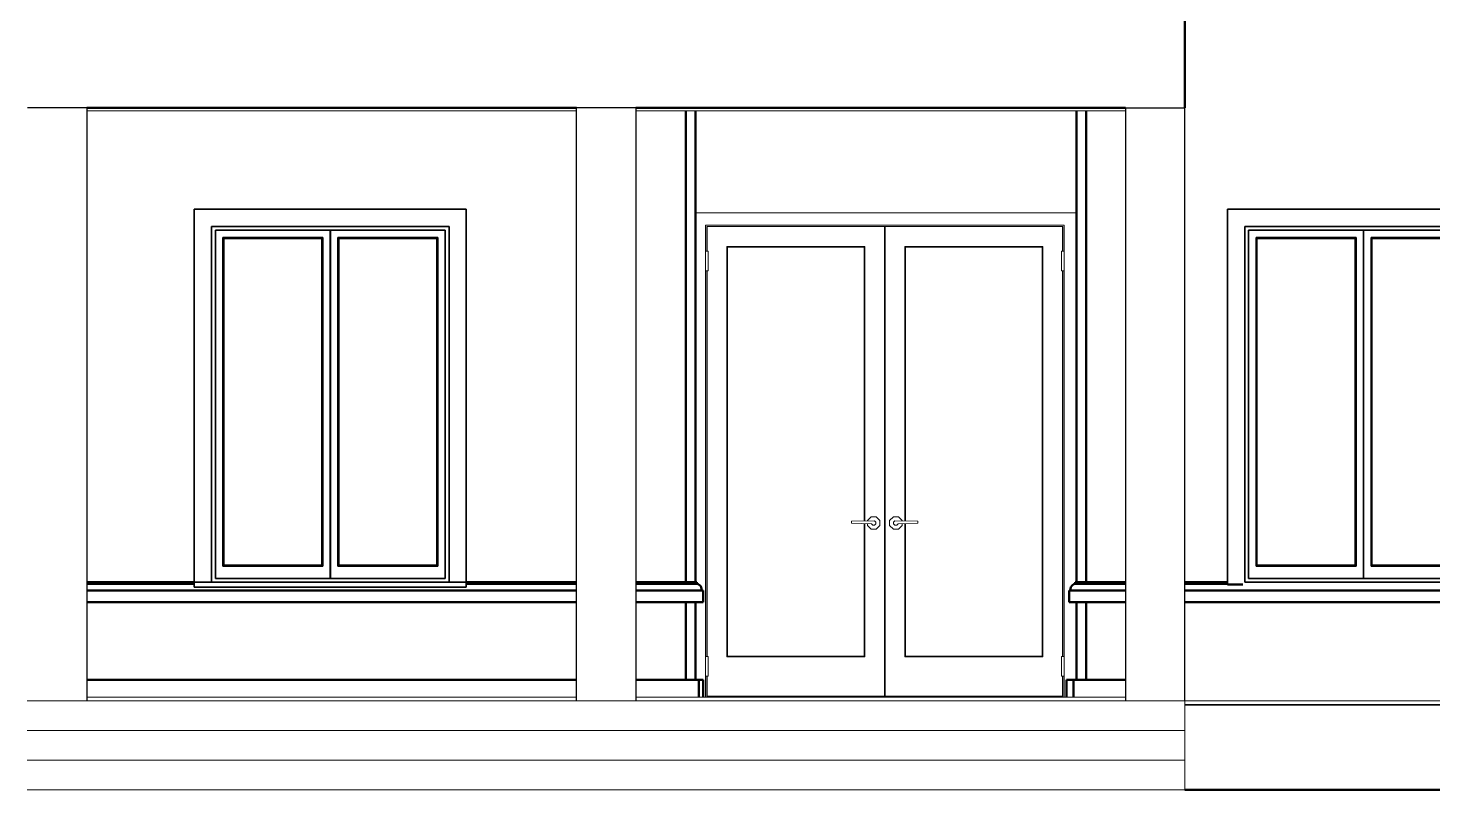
# Model space of a CAD drawing. Header units: inches. Extents: x -382 to 454, y -18 to 290.
# Drawn here: x -173.2 to 110.9, y -18 to 136.1 of the extents above; entities that cross this region are included whole.
import ezdxf

# ---------------------------------------------------------------- set-up
doc = ezdxf.new("R2010")
doc.units = ezdxf.units.IN
doc.header["$LTSCALE"] = 96
doc.header["$MEASUREMENT"] = 0
doc.layers.add('CAD_  Default_Lines', color=7, linetype='Continuous', lineweight=18, true_color=0x000000)

msp = doc.modelspace()

# ---------------------------------------------------------------- linework, layer by layer
at = {"layer": 'CAD_  Default_Lines', "color": 18, "linetype": 'Continuous', "lineweight": 50, "true_color": 0x000000, "transparency": 33554687}
for p, q in [((60.71, 120), (60.71, 144.88)), ((-62.29, 120), (-161.32, 120)), ((48.71, 120), (-50.29, 120)), ((-40.2, 119.38), (-40.2, 24)), ((-38.2, 24), (-38.2, 119.38)), ((38.8, 24), (38.8, 119.38)), ((40.8, 24), (40.8, 119.38)), ((-139.58, 24), (-161.32, 24)), ((-139.58, 23.67), (-161.32, 23.67)), ((-62.29, 24), (-84.58, 24)), ((-84.58, 23.67), (-62.29, 23.67)), ((-37.96, 24), (-50.29, 24)), ((-50.29, 23.67), (-37.96, 23.67)), ((-37.96, 23.67), (-37.96, 24)), ((-37.96, 23.67), (-37.7, 23.62)), ((-37.7, 23.62), (-37.46, 23.49)), ((-37.46, 23.49), (-37.25, 23.28)), ((-37.1, 23), (-37.25, 23.28)), ((-37, 22.68), (-37.1, 23)), ((37.69, 23), (37.59, 22.68)), ((37.84, 23.28), (37.69, 23)), ((37.84, 23.28), (38.05, 23.49)), ((38.05, 23.49), (38.29, 23.62)), ((38.29, 23.62), (38.55, 23.67)), ((38.55, 24), (48.71, 24)), ((38.55, 23.67), (38.55, 24)), ((48.71, 23.67), (38.55, 23.67)), ((60.71, 24), (69.37, 24)), ((69.37, 23.67), (60.71, 23.67)), ((69.37, 23.56), (72.43, 23.56)), ((-62.29, 22.33), (-161.32, 22.33)), ((-62.29, 20), (-161.32, 20)), ((-50.29, 22.33), (-36.71, 22.33)), ((-50.29, 20), (-36.71, 20)), ((-40.2, 20), (-40.2, 4.25)), ((-38.2, 20), (-38.2, 4.25)), ((-36.96, 22.33), (-37, 22.68)), ((-36.71, 20), (-36.71, 22.33)), ((48.71, 22.33), (37.3, 22.33)), ((37.3, 22.33), (37.3, 20)), ((48.71, 20), (37.3, 20)), ((37.55, 22.33), (37.59, 22.68)), ((38.8, 4.25), (38.8, 20)), ((40.8, 4.25), (40.8, 20)), ((60.71, 22.33), (427.18, 22.33)), ((60.71, 20), (427.18, 20)), ((-161.32, 4.25), (-62.29, 4.25)), ((-36.7, 4.25), (-50.29, 4.25)), ((-37.57, 0.75), (-37.57, 4.25)), ((-36.7, 0.75), (-36.7, 4.25)), ((36.8, 4.25), (36.8, 0.75)), ((48.71, 4.25), (36.8, 4.25)), ((38.18, 0.75), (38.18, 4.25)), ((425.68, -18), (60.71, -18))]:
    msp.add_line(p, q, dxfattribs=at)
at = {"layer": 'CAD_  Default_Lines', "color": 18, "linetype": 'Continuous', "lineweight": 25, "true_color": 0x000000, "transparency": 33554687}
for p, q in [((-161.32, 120), (-173.32, 120)), ((-161.32, 120), (-161.32, 0)), ((-62.29, 0), (-62.29, 120)), ((-50.29, 120), (-62.29, 120)), ((-50.29, 120), (-50.29, 0)), ((48.71, 120), (48.71, 0)), ((48.71, 120), (60.71, 120)), ((60.71, 0), (60.71, 120)), ((-34.48, 96), (-34.48, 95.94)), ((-34.48, 0.75), (-34.48, 0.94))]:
    msp.add_line(p, q, dxfattribs=at)
at = {"layer": 'CAD_  Default_Lines', "color": 18, "linetype": 'Continuous', "lineweight": 18, "true_color": 0x000000, "transparency": 33554687}
for p, q in [((-161.32, 120), (-62.29, 120)), ((-161.32, 119.38), (-62.29, 119.38)), ((-50.29, 120), (48.71, 120)), ((48.71, 119.38), (-50.29, 119.38)), ((38.8, 98.75), (-38.2, 98.75)), ((-36.2, 0.75), (-36.2, 96.25)), ((36.3, 96.25), (-36.2, 96.25)), ((-35.95, 96), (-35.95, 91)), ((36.05, 96), (-35.95, 96)), ((36.05, 95.94), (-35.95, 95.94)), ((-35.89, 91), (-35.89, 95.94)), ((-0.01, 0.94), (-0.01, 95.94)), ((0.11, 0.94), (0.11, 95.94)), ((35.99, 91), (35.99, 95.94)), ((36.05, 91), (36.05, 96)), ((36.3, 0.75), (36.3, 96.25)), ((-35.7, 91), (-36.2, 91)), ((-35.89, 91.94), (-35.95, 91.94)), ((-35.95, 91.72), (-35.89, 91.72)), ((-35.7, 91), (-35.7, 87)), ((-4.01, 91.94), (-31.89, 91.94)), ((-31.89, 8.94), (-31.89, 91.94)), ((-31.76, 91.82), (-31.89, 91.94)), ((-31.76, 91.82), (-4.13, 91.82)), ((-31.76, 9.06), (-31.76, 91.82)), ((-4.01, 91.94), (-4.13, 91.82)), ((-4.13, 91.82), (-4.13, 36.4)), ((-4.01, 36.41), (-4.01, 91.94)), ((0.11, 91.94), (-0.01, 91.94)), ((-0.01, 91.72), (0.11, 91.72)), ((31.99, 91.94), (4.11, 91.94)), ((4.11, 36.41), (4.11, 91.94)), ((4.11, 91.94), (4.24, 91.82)), ((4.24, 36.4), (4.24, 91.82)), ((4.24, 91.82), (31.87, 91.82)), ((31.87, 91.82), (31.99, 91.94)), ((31.87, 91.82), (31.87, 9.06)), ((31.99, 8.94), (31.99, 91.94)), ((35.8, 87), (35.8, 91)), ((36.3, 91), (35.8, 91)), ((36.05, 91.94), (35.99, 91.94)), ((35.99, 91.72), (36.05, 91.72)), ((-36.2, 87), (-35.7, 87)), ((-35.95, 9), (-35.95, 87)), ((-35.89, 9), (-35.89, 87)), ((35.8, 87), (36.3, 87)), ((35.99, 9), (35.99, 87)), ((36.05, 9), (36.05, 87)), ((-3.47, 36.53), (-2.72, 37.27)), ((-1.67, 37.27), (-2.72, 37.27)), ((-0.93, 36.53), (-1.67, 37.27)), ((1.78, 37.27), (1.03, 36.53)), ((2.83, 37.27), (1.78, 37.27)), ((2.83, 37.27), (3.57, 36.53)), ((-6.66, 36.34), (-2.01, 36.46)), ((-6.66, 36.34), (-6.66, 35.93)), ((-6.66, 35.93), (-2.66, 35.81)), ((-4.13, 35.85), (-4.13, 9.06)), ((-4.01, 8.94), (-4.01, 35.85)), ((-3.47, 36.53), (-3.47, 36.42)), ((-3.47, 35.47), (-3.47, 35.83)), ((-2.72, 34.73), (-3.47, 35.47)), ((-1.67, 34.73), (-2.72, 34.73)), ((-2.39, 35.54), (-2.66, 35.81)), ((-2.01, 35.54), (-2.39, 35.54)), ((-1.74, 36.19), (-2.01, 36.46)), ((-2.01, 35.54), (-1.74, 35.81)), ((-1.74, 36.19), (-1.74, 35.81)), ((-0.93, 35.47), (-1.67, 34.73)), ((-0.93, 36.53), (-0.93, 35.47)), ((1.03, 36.53), (1.03, 35.47)), ((1.78, 34.73), (1.03, 35.47)), ((2.83, 34.73), (1.78, 34.73)), ((1.84, 36.19), (2.11, 36.46)), ((1.84, 35.81), (1.84, 36.19)), ((2.11, 35.54), (1.84, 35.81)), ((2.11, 36.46), (6.76, 36.34)), ((2.49, 35.54), (2.11, 35.54)), ((2.76, 35.81), (2.49, 35.54)), ((2.76, 35.81), (6.76, 35.93)), ((3.57, 35.47), (2.83, 34.73)), ((3.57, 36.42), (3.57, 36.53)), ((3.57, 35.47), (3.57, 35.83)), ((4.11, 35.85), (4.11, 8.94)), ((4.24, 9.06), (4.24, 35.85)), ((6.76, 35.93), (6.76, 36.34)), ((-36.2, 9), (-35.7, 9)), ((-35.89, 9.15), (-35.95, 9.15)), ((-35.7, 9), (-35.7, 5)), ((-31.89, 8.94), (-31.76, 9.06)), ((-31.89, 8.94), (-4.01, 8.94)), ((-4.13, 9.06), (-31.76, 9.06)), ((-4.01, 8.94), (-4.13, 9.06)), ((0.11, 9.15), (-0.01, 9.15)), ((-0.01, 8.94), (0.11, 8.94)), ((4.11, 8.94), (4.24, 9.06)), ((31.99, 8.94), (4.11, 8.94)), ((31.87, 9.06), (4.24, 9.06)), ((31.87, 9.06), (31.99, 8.94)), ((36.3, 9), (35.8, 9)), ((35.8, 9), (35.8, 5)), ((36.05, 9.15), (35.99, 9.15)), ((-36.2, 5), (-35.7, 5)), ((-35.95, 5), (-35.95, 0.75)), ((-35.89, 5), (-35.89, 0.94)), ((36.3, 5), (35.8, 5)), ((35.99, 5), (35.99, 0.94)), ((36.05, 5), (36.05, 0.75)), ((-173.37, 0), (60.71, 0)), ((36.05, 0.94), (-35.95, 0.94)), ((60.71, -18), (60.71, 0)), ((-173.37, -6), (60.71, -6)), ((-173.37, -12), (60.71, -12)), ((60.71, -18), (-173.37, -18))]:
    msp.add_line(p, q, dxfattribs=at)
at = {"layer": 'CAD_  Default_Lines', "color": 18, "linetype": 'Continuous', "lineweight": 35, "true_color": 0x000000, "transparency": 33554687}
for p, q in [((-139.58, 99.5), (-84.58, 99.5)), ((-139.58, 23), (-139.58, 99.5)), ((-84.58, 99.5), (-84.58, 23)), ((69.37, 99.5), (124.37, 99.5)), ((69.37, 23.56), (69.37, 99.5)), ((-136.08, 96), (-88.08, 96)), ((-136.08, 96), (-136.08, 24)), ((-135.33, 95.25), (-88.83, 95.25)), ((-135.33, 95.25), (-135.33, 24.75)), ((-113.59, 93.75), (-133.83, 93.75)), ((-133.83, 93.75), (-133.83, 27.25)), ((-133.83, 93.75), (-133.64, 93.56)), ((-113.59, 93.75), (-113.78, 93.56)), ((-113.59, 27.25), (-113.59, 93.75)), ((-112.09, 24.75), (-112.09, 95.25)), ((-112.07, 24.75), (-112.07, 95.25)), ((-110.57, 93.75), (-110.57, 27.25)), ((-90.33, 93.75), (-110.57, 93.75)), ((-110.39, 93.56), (-110.57, 93.75)), ((-90.52, 93.56), (-90.33, 93.75)), ((-90.33, 27.25), (-90.33, 93.75)), ((-88.83, 24.75), (-88.83, 95.25)), ((-88.08, 24), (-88.08, 96)), ((72.87, 96), (120.87, 96)), ((72.87, 96), (72.87, 24)), ((73.62, 95.25), (120.12, 95.25)), ((73.62, 24.75), (73.62, 95.25)), ((75.12, 93.75), (95.36, 93.75)), ((75.31, 93.56), (75.12, 93.75)), ((75.12, 93.75), (75.12, 27.25)), ((95.36, 93.75), (95.17, 93.56)), ((95.36, 27.25), (95.36, 93.75)), ((96.86, 24.75), (96.86, 95.25)), ((96.88, 95.25), (96.88, 24.75)), ((98.38, 27.25), (98.38, 93.75)), ((118.62, 93.75), (98.38, 93.75)), ((98.38, 93.75), (98.56, 93.56)), ((-133.64, 27.44), (-133.64, 93.56)), ((-133.64, 93.56), (-113.78, 93.56)), ((-113.78, 93.56), (-113.78, 27.44)), ((-110.39, 93.56), (-90.52, 93.56)), ((-110.39, 27.44), (-110.39, 93.56)), ((-90.52, 93.56), (-90.52, 27.44)), ((75.31, 93.56), (95.17, 93.56)), ((75.31, 27.44), (75.31, 93.56)), ((95.17, 93.56), (95.17, 27.44)), ((98.56, 27.44), (98.56, 93.56)), ((98.56, 93.56), (118.43, 93.56)), ((-133.83, 27.25), (-133.64, 27.44)), ((-133.83, 27.25), (-113.59, 27.25)), ((-113.78, 27.44), (-133.64, 27.44)), ((-113.78, 27.44), (-113.59, 27.25)), ((-110.39, 27.44), (-110.57, 27.25)), ((-110.57, 27.25), (-90.33, 27.25)), ((-90.52, 27.44), (-110.39, 27.44)), ((-90.52, 27.44), (-90.33, 27.25)), ((75.31, 27.44), (75.12, 27.25)), ((75.12, 27.25), (95.36, 27.25)), ((95.17, 27.44), (75.31, 27.44)), ((95.36, 27.25), (95.17, 27.44)), ((98.38, 27.25), (98.56, 27.44)), ((98.38, 27.25), (118.62, 27.25)), ((118.43, 27.44), (98.56, 27.44)), ((-84.58, 24), (-139.58, 24)), ((-84.58, 23), (-139.58, 23)), ((-88.83, 24.75), (-135.33, 24.75)), ((72.87, 24), (120.87, 24)), ((120.12, 24.75), (73.62, 24.75))]:
    msp.add_line(p, q, dxfattribs=at)
at = {"layer": 'CAD_  Default_Lines', "color": 18, "linetype": 'Continuous', "lineweight": 9, "true_color": 0x000000, "transparency": 33554687}
for p, q in [((-161.32, 0.75), (-62.29, 0.75)), ((48.71, 0.75), (-50.29, 0.75)), ((144.69, 0), (60.71, 0)), ((425.68, -0.75), (60.71, -0.75)), ((425.68, -0.87), (60.71, -0.87))]:
    msp.add_line(p, q, dxfattribs=at)

doc.saveas('drawing.dxf')
